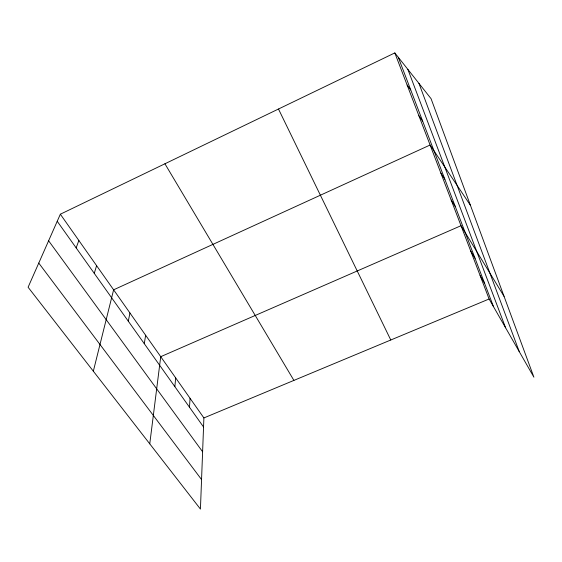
<?xml version="1.0" encoding="UTF-8"?>
<svg xmlns="http://www.w3.org/2000/svg" width="562" height="562" viewBox="0 0 562 562"><rect width="100%" height="100%" fill="white"/><g stroke="black" fill="none" stroke-linecap="round" stroke-linejoin="round"><path stroke-width="0.84" d="M60.345 214.213L203.894 417.938L200.437 509.081L28.1 287.231L60.345 214.213L394.819 52.919L431.061 98.68L533.9 377.179L489.102 298.998L394.819 52.919M189.485 407.225L190.054 398.296M174.859 386.663L175.674 377.896M149.759 443.839L160.725 356.68L461.023 225.706L504.065 296.378M144.279 343.67L145.642 335.268M128.291 321.19L129.948 312.999M93.334 371.208L113.615 289.816L430.106 145.017L470.45 205.348M94.268 273.35L96.594 265.664M76.151 247.877L78.856 240.487M203.894 417.938L489.102 298.998M38.764 263.079L201.561 479.576M407.127 85.031L410.738 89.927M48.613 240.782L202.608 451.771M57.226 221.273L203.549 427.001M418.873 115.702L422.638 121.083M440.854 173.075L444.865 179.285M451.153 199.946L455.255 206.514M164.919 163.781L293.905 380.404M470.773 251.158L475.052 258.344M480.124 275.57L484.472 283.023M278.485 109.021L390.78 340.003M398.268 57.275L493.513 306.704M407.872 69.393L505.617 327.829M418.943 83.38L519.288 351.686"/></g></svg>
